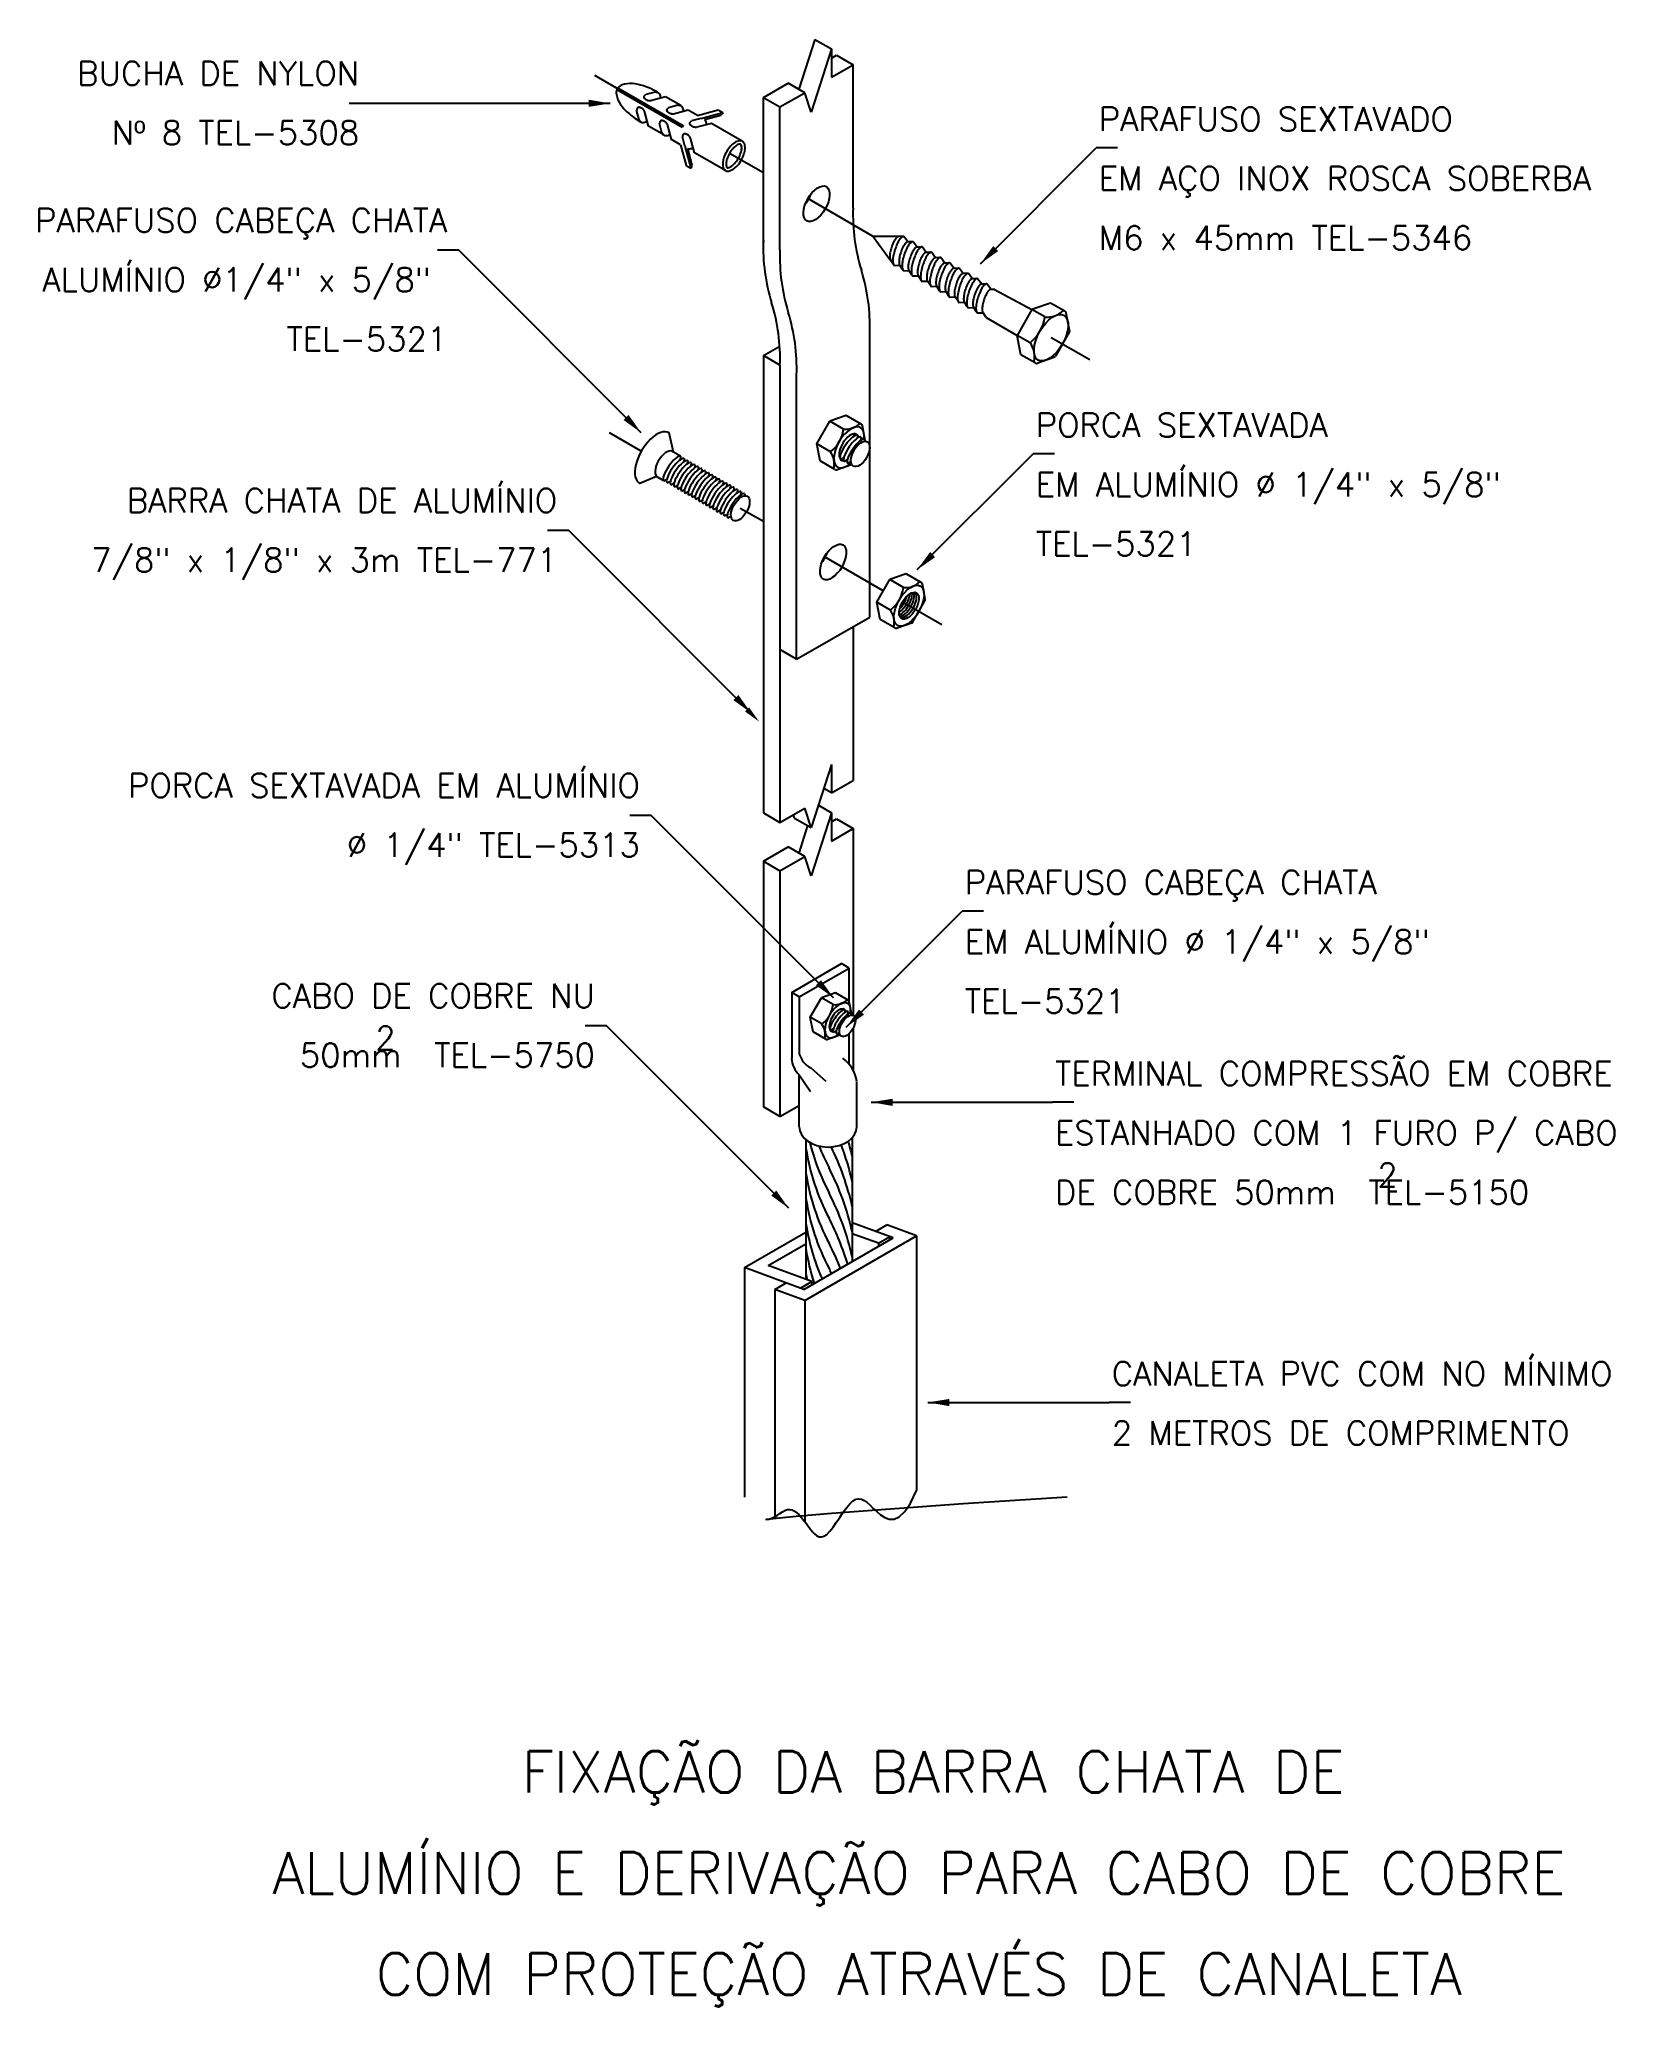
# Model space of a CAD drawing. Header units: millimetres. Extents: x -5019 to -5005.7, y -4774.6 to -4758.1.
import ezdxf
from ezdxf.enums import TextEntityAlignment as Align

# ---------------------------------------------------------------- set-up
doc = ezdxf.new("R2010")
doc.units = ezdxf.units.MM
doc.header["$LTSCALE"] = 10
doc.linetypes.add('DASHDOT', pattern=[1, 0.5, -0.25, 0, -0.25])
doc.layers.add('Termotécnica', color=7, linetype='Continuous')
doc.styles.add('r140', font='romans.shx')
doc.styles.add('r80', font='romans.shx')

msp = doc.modelspace()

# ---------------------------------------------------------------- linework, layer by layer
at = {"layer": 'Termotécnica', "color": 2}
for p, q in [((-5012.462, -4758.076), (-5012.597, -4758.496)), ((-5012.462, -4758.076), (-5012.322, -4758.156)), ((-5012.322, -4758.156), (-5012.493, -4758.688)), ((-5012.322, -4758.156), (-5012.322, -4758.395)), ((-5012.322, -4758.234), (-5012.28, -4758.209)), ((-5012.322, -4758.395), (-5012.14, -4758.29)), ((-5012.28, -4758.209), (-5012.14, -4758.29)), ((-5012.14, -4759.496), (-5012.14, -4758.29)), ((-5012.896, -4758.565), (-5012.687, -4758.444)), ((-5012.547, -4758.525), (-5012.687, -4758.444)), ((-5015.442, -4758.615), (-5016.384, -4758.615)), ((-5014.186, -4758.615), (-5015.442, -4758.615)), ((-5014.129, -4758.498), (-5013.58, -4758.815)), ((-5014.121, -4758.484), (-5013.572, -4758.802)), ((-5013.808, -4758.519), (-5013.887, -4758.54)), ((-5013.721, -4758.56), (-5013.847, -4758.594)), ((-5013.592, -4758.634), (-5013.721, -4758.56)), ((-5013.615, -4758.63), (-5013.694, -4758.651)), ((-5012.896, -4759.77), (-5012.896, -4758.565)), ((-5012.896, -4758.565), (-5012.756, -4758.645)), ((-5012.756, -4758.645), (-5012.547, -4758.525)), ((-5012.493, -4758.688), (-5012.547, -4758.525)), ((-5013.943, -4758.753), (-5013.964, -4758.673)), ((-5013.863, -4758.807), (-5013.897, -4758.681)), ((-5013.75, -4758.864), (-5013.771, -4758.784)), ((-5013.67, -4758.919), (-5013.704, -4758.792)), ((-5013.528, -4758.671), (-5013.654, -4758.705)), ((-5013.572, -4758.802), (-5013.58, -4758.815)), ((-5013.45, -4758.716), (-5013.528, -4758.671)), ((-5013.422, -4758.741), (-5013.501, -4758.763)), ((-5013.334, -4758.784), (-5013.456, -4758.816)), ((-5013.45, -4758.716), (-5013.277, -4758.67)), ((-5013.422, -4758.741), (-5013.238, -4758.692)), ((-5013.393, -4758.75), (-5013.253, -4758.713)), ((-5013.073, -4758.934), (-5013.334, -4758.784)), ((-5013.277, -4758.67), (-5013.238, -4758.692)), ((-5012.756, -4759.851), (-5012.756, -4758.645)), ((-5013.735, -4758.881), (-5013.863, -4758.807)), ((-5013.593, -4758.963), (-5013.67, -4758.919)), ((-5013.593, -4758.963), (-5013.546, -4759.137)), ((-5013.557, -4758.975), (-5013.578, -4758.896)), ((-5013.476, -4759.031), (-5013.509, -4758.908)), ((-5013.557, -4758.975), (-5013.507, -4759.159)), ((-5013.535, -4758.996), (-5013.497, -4759.135)), ((-5013.215, -4759.181), (-5013.476, -4759.031)), ((-5011.067, -4759.965), (-5010.092, -4758.99)), ((-5009.912, -4758.99), (-5010.092, -4758.99)), ((-5013.546, -4759.137), (-5013.507, -4759.159)), ((-5012.896, -4759.795), (-5012.896, -4759.77)), ((-5011.97, -4759.735), (-5011.827, -4759.931)), ((-5011.756, -4759.737), (-5011.97, -4759.735)), ((-5011.723, -4759.736), (-5011.756, -4759.737)), ((-5011.678, -4759.782), (-5011.713, -4759.736)), ((-5011.645, -4759.781), (-5011.678, -4759.782)), ((-5011.6, -4759.826), (-5011.635, -4759.78)), ((-5015.461, -4759.852), (-5015.641, -4759.852)), ((-5013.926, -4761.388), (-5015.461, -4759.852)), ((-5011.8, -4759.97), (-5011.82, -4759.938)), ((-5011.568, -4759.825), (-5011.6, -4759.826)), ((-5011.523, -4759.871), (-5011.557, -4759.824)), ((-5011.49, -4759.87), (-5011.523, -4759.871)), ((-5011.445, -4759.915), (-5011.48, -4759.869)), ((-5011.412, -4759.914), (-5011.445, -4759.915)), ((-5011.367, -4759.959), (-5011.402, -4759.913)), ((-5011.334, -4759.959), (-5011.367, -4759.959)), ((-5011.289, -4760.004), (-5011.324, -4759.958)), ((-5011.742, -4759.982), (-5011.791, -4759.98)), ((-5011.723, -4760.014), (-5011.742, -4759.982)), ((-5011.665, -4760.027), (-5011.714, -4760.025)), ((-5011.645, -4760.059), (-5011.665, -4760.027)), ((-5011.587, -4760.071), (-5011.636, -4760.069)), ((-5011.567, -4760.103), (-5011.587, -4760.071)), ((-5011.509, -4760.115), (-5011.558, -4760.114)), ((-5011.489, -4760.148), (-5011.509, -4760.115)), ((-5011.256, -4760.003), (-5011.289, -4760.004)), ((-5011.212, -4760.048), (-5011.246, -4760.002)), ((-5011.179, -4760.047), (-5011.212, -4760.048)), ((-5011.134, -4760.093), (-5011.169, -4760.047)), ((-5011.101, -4760.092), (-5011.134, -4760.093)), ((-5011.056, -4760.137), (-5011.091, -4760.091)), ((-5011.431, -4760.16), (-5011.48, -4760.158)), ((-5011.412, -4760.192), (-5011.431, -4760.16)), ((-5011.353, -4760.204), (-5011.402, -4760.202)), ((-5011.334, -4760.237), (-5011.353, -4760.204)), ((-5011.276, -4760.249), (-5011.325, -4760.247)), ((-5011.256, -4760.281), (-5011.276, -4760.249)), ((-5011.198, -4760.293), (-5011.247, -4760.291)), ((-5011.023, -4760.136), (-5011.056, -4760.137)), ((-5010.978, -4760.182), (-5011.013, -4760.135)), ((-5010.946, -4760.181), (-5010.978, -4760.182)), ((-5010.949, -4760.181), (-5010.633, -4760.351)), ((-5011.178, -4760.325), (-5011.198, -4760.293)), ((-5011.12, -4760.338), (-5011.169, -4760.336)), ((-5011.1, -4760.37), (-5011.12, -4760.338)), ((-5011.042, -4760.382), (-5011.091, -4760.38)), ((-5011.02, -4760.419), (-5011.042, -4760.382)), ((-5011.02, -4760.419), (-5010.758, -4760.569)), ((-5010.634, -4760.351), (-5010.759, -4760.569)), ((-5010.477, -4760.296), (-5010.634, -4760.351)), ((-5010.525, -4760.413), (-5010.634, -4760.351)), ((-5010.356, -4760.365), (-5010.477, -4760.296)), ((-5010.316, -4760.524), (-5010.344, -4760.382)), ((-5012, -4762.941), (-5012, -4760.544)), ((-5010.649, -4760.631), (-5010.759, -4760.569)), ((-5010.726, -4760.732), (-5010.759, -4760.569)), ((-5010.319, -4760.542), (-5010.434, -4760.743)), ((-5012.896, -4760.738), (-5012.758, -4760.659)), ((-5012.896, -4760.738), (-5012.896, -4764.59)), ((-5012.756, -4760.819), (-5012.896, -4760.738)), ((-5010.605, -4760.801), (-5010.726, -4760.732)), ((-5010.448, -4760.755), (-5010.585, -4760.803)), ((-5012.756, -4760.819), (-5012.756, -4764.671)), ((-5012.616, -4763.296), (-5012.616, -4760.9)), ((-5012.197, -4761.242), (-5012.335, -4761.29)), ((-5012.071, -4761.315), (-5012.197, -4761.242)), ((-5013.654, -4761.551), (-5013.69, -4761.389)), ((-5012.446, -4761.482), (-5012.335, -4761.29)), ((-5012.22, -4761.357), (-5012.335, -4761.29)), ((-5012.134, -4761.398), (-5012.137, -4761.419)), ((-5012.103, -4761.409), (-5012.107, -4761.436)), ((-5012.073, -4761.426), (-5012.077, -4761.453)), ((-5012.037, -4761.455), (-5012.061, -4761.33)), ((-5012.043, -4761.443), (-5012.045, -4761.459)), ((-5013.593, -4761.587), (-5013.653, -4761.552)), ((-5013.593, -4761.587), (-5013.597, -4761.615)), ((-5013.563, -4761.606), (-5013.567, -4761.632)), ((-5012.418, -4761.625), (-5012.446, -4761.482)), ((-5012.33, -4761.548), (-5012.446, -4761.482)), ((-5012.245, -4761.612), (-5012.218, -4761.597)), ((-5012.215, -4761.63), (-5012.188, -4761.614)), ((-5011.599, -4762.541), (-5010.624, -4761.567)), ((-5010.443, -4761.567), (-5010.624, -4761.567)), ((-5013.795, -4761.758), (-5013.937, -4761.816)), ((-5013.735, -4761.793), (-5013.795, -4761.758)), ((-5013.735, -4761.793), (-5013.709, -4761.778)), ((-5013.533, -4761.622), (-5013.537, -4761.65)), ((-5013.503, -4761.639), (-5013.507, -4761.667)), ((-5013.473, -4761.659), (-5013.477, -4761.687)), ((-5013.443, -4761.677), (-5013.447, -4761.704)), ((-5013.413, -4761.694), (-5013.417, -4761.722)), ((-5013.383, -4761.711), (-5013.387, -4761.739)), ((-5013.354, -4761.729), (-5013.357, -4761.756)), ((-5013.324, -4761.746), (-5013.327, -4761.773)), ((-5013.294, -4761.764), (-5013.297, -4761.791)), ((-5013.264, -4761.781), (-5013.267, -4761.808)), ((-5012.293, -4761.698), (-5012.418, -4761.625)), ((-5012.153, -4761.658), (-5012.274, -4761.7)), ((-5012.185, -4761.646), (-5012.158, -4761.631)), ((-5013.705, -4761.811), (-5013.679, -4761.796)), ((-5013.675, -4761.828), (-5013.649, -4761.813)), ((-5013.645, -4761.845), (-5013.619, -4761.83)), ((-5013.615, -4761.863), (-5013.589, -4761.848)), ((-5013.585, -4761.88), (-5013.559, -4761.865)), ((-5013.555, -4761.897), (-5013.529, -4761.882)), ((-5013.525, -4761.915), (-5013.499, -4761.9)), ((-5013.495, -4761.932), (-5013.469, -4761.917)), ((-5013.465, -4761.949), (-5013.439, -4761.934)), ((-5013.234, -4761.798), (-5013.237, -4761.825)), ((-5013.204, -4761.816), (-5013.207, -4761.843)), ((-5013.174, -4761.833), (-5013.177, -4761.86)), ((-5013.144, -4761.85), (-5013.147, -4761.877)), ((-5013.113, -4761.867), (-5013.117, -4761.895)), ((-5013.083, -4761.885), (-5013.087, -4761.912)), ((-5013.053, -4761.902), (-5013.055, -4761.918)), ((-5013.435, -4761.967), (-5013.409, -4761.952)), ((-5013.405, -4761.984), (-5013.379, -4761.969)), ((-5013.376, -4762.002), (-5013.349, -4761.986)), ((-5013.345, -4762.019), (-5013.318, -4762.004)), ((-5013.315, -4762.036), (-5013.288, -4762.021)), ((-5013.285, -4762.054), (-5013.258, -4762.038)), ((-5013.255, -4762.071), (-5013.228, -4762.056)), ((-5013.226, -4762.088), (-5013.198, -4762.073)), ((-5013.196, -4762.106), (-5013.168, -4762.09)), ((-5014.535, -4762.212), (-5014.715, -4762.212)), ((-5013, -4763.747), (-5014.535, -4762.212)), ((-5011.692, -4762.577), (-5011.83, -4762.625)), ((-5011.567, -4762.649), (-5011.692, -4762.577)), ((-5011.941, -4762.816), (-5011.83, -4762.625)), ((-5011.715, -4762.691), (-5011.83, -4762.625)), ((-5011.532, -4762.79), (-5011.556, -4762.664)), ((-5012.616, -4763.296), (-5012, -4762.941)), ((-5011.826, -4762.883), (-5011.941, -4762.816)), ((-5011.913, -4762.96), (-5011.941, -4762.816)), ((-5011.637, -4762.982), (-5011.535, -4762.805)), ((-5012.14, -4763.022), (-5012.14, -4764.316)), ((-5011.788, -4763.032), (-5011.913, -4762.96)), ((-5011.649, -4762.992), (-5011.77, -4763.034)), ((-5012.616, -4763.296), (-5012.756, -4763.215)), ((-5012.322, -4764.182), (-5012.493, -4764.714)), ((-5012.322, -4764.182), (-5012.322, -4764.421)), ((-5012.322, -4764.421), (-5012.387, -4764.384)), ((-5012.387, -4764.384), (-5012.387, -4764.384)), ((-5012.322, -4764.421), (-5012.14, -4764.316)), ((-5012.896, -4764.59), (-5012.756, -4764.671)), ((-5012.756, -4764.671), (-5012.547, -4764.551)), ((-5012.493, -4764.714), (-5012.547, -4764.551)), ((-5012.322, -4764.589), (-5012.493, -4765.12)), ((-5012.432, -4764.525), (-5012.322, -4764.589)), ((-5012.322, -4764.589), (-5012.322, -4764.827)), ((-5013.84, -4764.612), (-5014.02, -4764.612)), ((-5012.304, -4766.148), (-5013.84, -4764.612)), ((-5012.633, -4764.633), (-5012.642, -4764.605)), ((-5012.633, -4764.633), (-5012.493, -4764.714)), ((-5012.523, -4764.696), (-5012.597, -4764.928)), ((-5012.322, -4764.666), (-5012.28, -4764.641)), ((-5012.322, -4764.827), (-5012.14, -4764.722)), ((-5012.28, -4764.641), (-5012.14, -4764.722)), ((-5012.14, -4764.722), (-5012.14, -4766.295)), ((-5012.896, -4764.997), (-5012.687, -4764.876)), ((-5012.547, -4764.957), (-5012.687, -4764.876)), ((-5012.896, -4764.997), (-5012.896, -4767.066)), ((-5012.896, -4764.997), (-5012.756, -4765.078)), ((-5012.756, -4765.078), (-5012.547, -4764.957)), ((-5012.756, -4765.078), (-5012.756, -4767.147)), ((-5012.493, -4765.12), (-5012.547, -4764.957)), ((-5012.197, -4766.393), (-5011.222, -4765.418)), ((-5011.042, -4765.418), (-5011.222, -4765.418)), ((-5012.501, -4766.311), (-5012.406, -4766.147)), ((-5012.288, -4766.106), (-5012.406, -4766.147)), ((-5012.308, -4766.204), (-5012.406, -4766.147)), ((-5012.181, -4766.168), (-5012.288, -4766.106)), ((-5012.235, -4766.239), (-5012.237, -4766.257)), ((-5012.208, -4766.248), (-5012.211, -4766.272)), ((-5012.151, -4766.288), (-5012.172, -4766.181)), ((-5014.217, -4766.384), (-5014.398, -4766.384)), ((-5012.682, -4767.919), (-5014.217, -4766.384)), ((-5012.477, -4766.433), (-5012.501, -4766.311)), ((-5012.403, -4766.367), (-5012.501, -4766.311)), ((-5012.33, -4766.422), (-5012.307, -4766.409)), ((-5012.183, -4766.263), (-5012.186, -4766.287)), ((-5012.157, -4766.278), (-5012.159, -4766.291)), ((-5012.14, -4766.402), (-5012.14, -4766.759)), ((-5012.37, -4766.495), (-5012.477, -4766.433)), ((-5012.251, -4766.461), (-5012.355, -4766.497)), ((-5012.304, -4766.437), (-5012.281, -4766.424)), ((-5012.279, -4766.451), (-5012.255, -4766.438)), ((-5012.593, -4767.232), (-5012.593, -4766.798)), ((-5012.109, -4767.232), (-5012.109, -4766.853)), ((-5012.756, -4767.147), (-5012.896, -4767.066)), ((-5012.756, -4767.147), (-5012.593, -4767.053)), ((-5011.988, -4767.026), (-5011.2, -4767.026)), ((-5011.2, -4767.026), (-5010.461, -4767.026)), ((-5010.281, -4767.026), (-5010.461, -4767.026)), ((-5012.538, -4767.34), (-5012.538, -4768.519)), ((-5012.147, -4767.322), (-5012.147, -4768.368)), ((-5011.952, -4768.114), (-5011.857, -4768.059)), ((-5013.054, -4768.419), (-5012.538, -4768.121)), ((-5012.856, -4768.402), (-5012.538, -4768.218)), ((-5012.554, -4768.603), (-5011.803, -4768.169)), ((-5012.546, -4768.695), (-5011.605, -4768.152)), ((-5011.927, -4768.213), (-5011.832, -4768.159)), ((-5012.798, -4768.603), (-5012.703, -4768.548)), ((-5012.583, -4768.592), (-5012.487, -4768.537)), ((-5011.51, -4769.554), (-5010.722, -4769.554)), ((-5010.722, -4769.554), (-5009.984, -4769.554)), ((-5009.804, -4769.554), (-5009.984, -4769.554))]:
    msp.add_line(p, q, dxfattribs=at)
at = {"layer": 'Termotécnica', "color": 1, "linetype": 'DASHDOT', "ltscale": 2}
for p, q in [((-5013.576, -4758.809), (-5014.316, -4758.381)), ((-5012.896, -4759.201), (-5013.181, -4759.036)), ((-5011.97, -4759.735), (-5012.521, -4759.417)), ((-5010.147, -4760.775), (-5010.472, -4760.588)), ((-5013.925, -4761.543), (-5014.192, -4761.389)), ((-5012.896, -4762.137), (-5013.09, -4762.025)), ((-5011.886, -4762.72), (-5012.381, -4762.434)), ((-5011.391, -4763.006), (-5011.724, -4762.814))]:
    msp.add_line(p, q, dxfattribs=at)
at = {"layer": 'Termotécnica', "color": 2, "ltscale": 1.6}
for p, q in [((-5012.657, -4766.101), (-5012.238, -4765.859)), ((-5012.593, -4766.138), (-5012.173, -4765.896)), ((-5012.173, -4765.896), (-5012.238, -4765.859)), ((-5012.173, -4766.176), (-5012.173, -4765.896)), ((-5012.657, -4766.101), (-5012.657, -4766.657)), ((-5012.593, -4766.138), (-5012.657, -4766.101)), ((-5012.593, -4766.138), (-5012.593, -4766.62)), ((-5012.173, -4766.708), (-5012.173, -4766.448)), ((-5012.496, -4766.737), (-5012.369, -4766.848)), ((-5012.594, -4766.795), (-5012.5, -4766.936))]:
    msp.add_line(p, q, dxfattribs=at)
at = {"layer": 'Termotécnica', "color": 2, "linetype": 'Continuous'}
for p, q in [((-5011.803, -4768.169), (-5012.147, -4768.043)), ((-5011.605, -4768.152), (-5011.857, -4768.059)), ((-5011.927, -4768.213), (-5012.147, -4768.133)), ((-5011.927, -4768.213), (-5011.927, -4768.241)), ((-5011.832, -4768.159), (-5011.832, -4768.186)), ((-5011.605, -4768.152), (-5011.605, -4770.296)), ((-5012.487, -4768.537), (-5012.856, -4768.402)), ((-5013.054, -4768.419), (-5013.054, -4770.351)), ((-5012.554, -4768.603), (-5013.054, -4768.419)), ((-5012.487, -4768.537), (-5012.487, -4768.564)), ((-5012.798, -4768.603), (-5012.798, -4770.515)), ((-5012.546, -4768.695), (-5012.798, -4768.603)), ((-5012.546, -4768.695), (-5012.546, -4770.559))]:
    msp.add_line(p, q, dxfattribs=at)
at = {"layer": 'Termotécnica', "color": 2}
for points in [[(-5013.781, -4758.525, 0.005298), (-5013.793, -4758.518, 0.048405), (-5013.905, -4758.467, 0.062165), (-5013.999, -4758.448, 0.102796), (-5014.086, -4758.459, 0.153617), (-5014.121, -4758.484, 0.181773)], [(-5014.129, -4758.498, 0.153617), (-5014.134, -4758.541, 0.102796), (-5014.1, -4758.623, 0.062165), (-5014.036, -4758.694, 0.048405), (-5013.936, -4758.766, 0.005298), (-5013.924, -4758.772, 0.062165)], [(-5013.808, -4758.519, -0.021127), (-5013.805, -4758.518, -0.170198)], [(-5013.805, -4758.518, -0.138405), (-5013.785, -4758.523, -0.174705)], [(-5013.785, -4758.523, -0.174705), (-5013.768, -4758.543, -0.074458), (-5013.762, -4758.572, -0.064948)], [(-5013.617, -4758.63, -0.174705), (-5013.592, -4758.634, -0.174705)], [(-5013.615, -4758.63, -0.021127), (-5013.612, -4758.629, -0.170198)], [(-5013.592, -4758.634, -0.174705), (-5013.576, -4758.654, -0.074458), (-5013.569, -4758.684, -0.064948)], [(-5013.944, -4758.75, 0.174705), (-5013.928, -4758.77, 0.174705)], [(-5013.943, -4758.753, 0.021127), (-5013.942, -4758.755, 0.170198)], [(-5013.928, -4758.77, 0.174705), (-5013.902, -4758.775, 0.074458), (-5013.874, -4758.765, 0.064948)], [(-5013.393, -4758.75, -0.122515), (-5013.383, -4758.765, -0.074458), (-5013.376, -4758.795, -0.064948)], [(-5013.751, -4758.862, 0.174705), (-5013.735, -4758.881, 0.174705)], [(-5013.75, -4758.864, 0.021127), (-5013.749, -4758.867, 0.170198)], [(-5013.735, -4758.881, 0.174705), (-5013.709, -4758.886, 0.074458), (-5013.681, -4758.876, 0.064948)], [(-5013.535, -4758.996, 0.122515), (-5013.517, -4758.997, 0.074458), (-5013.488, -4758.988, 0.064948)]]:
    msp.add_lwpolyline(points, format="xyb", dxfattribs=at)
for points in [[(-5013.842, -4758.594), (-5013.845, -4758.594), (-5013.848, -4758.594), (-5013.851, -4758.594), (-5013.854, -4758.594), (-5013.856, -4758.594), (-5013.858, -4758.594), (-5013.859, -4758.594), (-5013.861, -4758.593), (-5013.862, -4758.593), (-5013.864, -4758.593), (-5013.865, -4758.593), (-5013.866, -4758.593), (-5013.867, -4758.592), (-5013.868, -4758.592), (-5013.869, -4758.592), (-5013.87, -4758.591), (-5013.871, -4758.591), (-5013.872, -4758.59), (-5013.874, -4758.59), (-5013.875, -4758.589), (-5013.876, -4758.589), (-5013.877, -4758.588), (-5013.878, -4758.588), (-5013.879, -4758.587), (-5013.88, -4758.586), (-5013.882, -4758.586), (-5013.883, -4758.585), (-5013.884, -4758.584), (-5013.885, -4758.583), (-5013.886, -4758.582), (-5013.887, -4758.581), (-5013.888, -4758.581), (-5013.889, -4758.58), (-5013.89, -4758.579), (-5013.891, -4758.578), (-5013.892, -4758.577), (-5013.893, -4758.577), (-5013.894, -4758.576), (-5013.895, -4758.575), (-5013.895, -4758.574), (-5013.896, -4758.573), (-5013.897, -4758.572), (-5013.898, -4758.571), (-5013.898, -4758.571), (-5013.899, -4758.57), (-5013.899, -4758.569), (-5013.9, -4758.568), (-5013.9, -4758.567), (-5013.9, -4758.566), (-5013.901, -4758.565), (-5013.901, -4758.565), (-5013.901, -4758.564), (-5013.901, -4758.563), (-5013.901, -4758.562), (-5013.901, -4758.561), (-5013.901, -4758.561), (-5013.901, -4758.56), (-5013.901, -4758.559), (-5013.901, -4758.558), (-5013.9, -4758.557), (-5013.9, -4758.557), (-5013.9, -4758.556), (-5013.899, -4758.555), (-5013.899, -4758.554), (-5013.898, -4758.552), (-5013.897, -4758.551), (-5013.897, -4758.55), (-5013.895, -4758.548), (-5013.894, -4758.546), (-5013.892, -4758.544), (-5013.89, -4758.542), (-5013.887, -4758.54)], [(-5013.895, -4758.685), (-5013.896, -4758.682), (-5013.898, -4758.68), (-5013.899, -4758.677), (-5013.9, -4758.675), (-5013.902, -4758.673), (-5013.903, -4758.672), (-5013.904, -4758.67), (-5013.905, -4758.669), (-5013.905, -4758.668), (-5013.906, -4758.667), (-5013.907, -4758.666), (-5013.908, -4758.665), (-5013.909, -4758.664), (-5013.909, -4758.663), (-5013.91, -4758.663), (-5013.911, -4758.662), (-5013.912, -4758.661), (-5013.913, -4758.661), (-5013.914, -4758.66), (-5013.915, -4758.659), (-5013.916, -4758.658), (-5013.917, -4758.658), (-5013.918, -4758.657), (-5013.919, -4758.656), (-5013.92, -4758.656), (-5013.922, -4758.655), (-5013.923, -4758.655), (-5013.924, -4758.654), (-5013.925, -4758.653), (-5013.927, -4758.653), (-5013.928, -4758.652), (-5013.929, -4758.652), (-5013.93, -4758.651), (-5013.932, -4758.651), (-5013.933, -4758.651), (-5013.934, -4758.65), (-5013.935, -4758.65), (-5013.936, -4758.649), (-5013.937, -4758.649), (-5013.939, -4758.649), (-5013.94, -4758.649), (-5013.941, -4758.648), (-5013.942, -4758.648), (-5013.943, -4758.648), (-5013.944, -4758.648), (-5013.945, -4758.648), (-5013.946, -4758.648), (-5013.947, -4758.648), (-5013.948, -4758.648), (-5013.949, -4758.649), (-5013.95, -4758.649), (-5013.95, -4758.649), (-5013.951, -4758.649), (-5013.952, -4758.65), (-5013.952, -4758.65), (-5013.953, -4758.651), (-5013.954, -4758.651), (-5013.954, -4758.652), (-5013.955, -4758.652), (-5013.955, -4758.653), (-5013.956, -4758.654), (-5013.957, -4758.654), (-5013.957, -4758.655), (-5013.958, -4758.656), (-5013.959, -4758.657), (-5013.96, -4758.659), (-5013.96, -4758.66), (-5013.961, -4758.662), (-5013.962, -4758.664), (-5013.963, -4758.667), (-5013.963, -4758.669), (-5013.964, -4758.673)], [(-5013.702, -4758.797), (-5013.704, -4758.794), (-5013.705, -4758.791), (-5013.706, -4758.789), (-5013.708, -4758.787), (-5013.709, -4758.785), (-5013.71, -4758.783), (-5013.711, -4758.782), (-5013.712, -4758.78), (-5013.713, -4758.779), (-5013.713, -4758.778), (-5013.714, -4758.777), (-5013.715, -4758.776), (-5013.716, -4758.776), (-5013.717, -4758.775), (-5013.717, -4758.774), (-5013.718, -4758.773), (-5013.719, -4758.773), (-5013.72, -4758.772), (-5013.721, -4758.771), (-5013.722, -4758.77), (-5013.723, -4758.77), (-5013.724, -4758.769), (-5013.725, -4758.768), (-5013.726, -4758.768), (-5013.728, -4758.767), (-5013.729, -4758.767), (-5013.73, -4758.766), (-5013.731, -4758.765), (-5013.733, -4758.765), (-5013.734, -4758.764), (-5013.735, -4758.764), (-5013.736, -4758.763), (-5013.738, -4758.763), (-5013.739, -4758.762), (-5013.74, -4758.762), (-5013.741, -4758.762), (-5013.742, -4758.761), (-5013.743, -4758.761), (-5013.745, -4758.76), (-5013.746, -4758.76), (-5013.747, -4758.76), (-5013.748, -4758.76), (-5013.749, -4758.76), (-5013.75, -4758.76), (-5013.751, -4758.759), (-5013.752, -4758.759), (-5013.753, -4758.759), (-5013.754, -4758.76), (-5013.755, -4758.76), (-5013.756, -4758.76), (-5013.757, -4758.76), (-5013.757, -4758.76), (-5013.758, -4758.761), (-5013.759, -4758.761), (-5013.76, -4758.762), (-5013.76, -4758.762), (-5013.761, -4758.763), (-5013.761, -4758.763), (-5013.762, -4758.764), (-5013.762, -4758.764), (-5013.763, -4758.765), (-5013.764, -4758.766), (-5013.764, -4758.767), (-5013.765, -4758.768), (-5013.766, -4758.769), (-5013.767, -4758.77), (-5013.767, -4758.772), (-5013.768, -4758.773), (-5013.769, -4758.775), (-5013.77, -4758.778), (-5013.77, -4758.781), (-5013.771, -4758.784)], [(-5013.649, -4758.705), (-5013.652, -4758.705), (-5013.655, -4758.705), (-5013.658, -4758.705), (-5013.661, -4758.705), (-5013.663, -4758.705), (-5013.665, -4758.705), (-5013.666, -4758.705), (-5013.668, -4758.705), (-5013.669, -4758.705), (-5013.671, -4758.704), (-5013.672, -4758.704), (-5013.673, -4758.704), (-5013.674, -4758.704), (-5013.675, -4758.703), (-5013.676, -4758.703), (-5013.677, -4758.703), (-5013.678, -4758.702), (-5013.679, -4758.702), (-5013.681, -4758.701), (-5013.682, -4758.701), (-5013.683, -4758.7), (-5013.684, -4758.7), (-5013.685, -4758.699), (-5013.686, -4758.698), (-5013.687, -4758.698), (-5013.689, -4758.697), (-5013.69, -4758.696), (-5013.691, -4758.695), (-5013.692, -4758.694), (-5013.693, -4758.694), (-5013.694, -4758.693), (-5013.695, -4758.692), (-5013.696, -4758.691), (-5013.697, -4758.69), (-5013.698, -4758.69), (-5013.699, -4758.689), (-5013.7, -4758.688), (-5013.701, -4758.687), (-5013.702, -4758.686), (-5013.702, -4758.685), (-5013.703, -4758.685), (-5013.704, -4758.684), (-5013.705, -4758.683), (-5013.705, -4758.682), (-5013.706, -4758.681), (-5013.706, -4758.68), (-5013.707, -4758.679), (-5013.707, -4758.678), (-5013.708, -4758.678), (-5013.708, -4758.677), (-5013.708, -4758.676), (-5013.708, -4758.675), (-5013.708, -4758.674), (-5013.708, -4758.673), (-5013.708, -4758.673), (-5013.708, -4758.672), (-5013.708, -4758.671), (-5013.708, -4758.67), (-5013.708, -4758.67), (-5013.707, -4758.669), (-5013.707, -4758.668), (-5013.707, -4758.667), (-5013.706, -4758.666), (-5013.706, -4758.665), (-5013.705, -4758.664), (-5013.704, -4758.662), (-5013.704, -4758.661), (-5013.702, -4758.659), (-5013.701, -4758.658), (-5013.699, -4758.656), (-5013.697, -4758.654), (-5013.694, -4758.651)], [(-5013.456, -4758.816), (-5013.459, -4758.817), (-5013.463, -4758.817), (-5013.465, -4758.817), (-5013.468, -4758.817), (-5013.47, -4758.817), (-5013.472, -4758.816), (-5013.474, -4758.816), (-5013.475, -4758.816), (-5013.476, -4758.816), (-5013.478, -4758.816), (-5013.479, -4758.816), (-5013.48, -4758.815), (-5013.481, -4758.815), (-5013.482, -4758.815), (-5013.483, -4758.814), (-5013.484, -4758.814), (-5013.485, -4758.814), (-5013.487, -4758.813), (-5013.488, -4758.813), (-5013.489, -4758.812), (-5013.49, -4758.812), (-5013.491, -4758.811), (-5013.492, -4758.81), (-5013.493, -4758.81), (-5013.495, -4758.809), (-5013.496, -4758.808), (-5013.497, -4758.808), (-5013.498, -4758.807), (-5013.499, -4758.806), (-5013.5, -4758.805), (-5013.501, -4758.804), (-5013.502, -4758.803), (-5013.503, -4758.803), (-5013.504, -4758.802), (-5013.505, -4758.801), (-5013.506, -4758.8), (-5013.507, -4758.799), (-5013.508, -4758.798), (-5013.509, -4758.798), (-5013.51, -4758.797), (-5013.51, -4758.796), (-5013.511, -4758.795), (-5013.512, -4758.794), (-5013.512, -4758.793), (-5013.513, -4758.792), (-5013.513, -4758.792), (-5013.514, -4758.791), (-5013.514, -4758.79), (-5013.515, -4758.789), (-5013.515, -4758.788), (-5013.515, -4758.787), (-5013.515, -4758.786), (-5013.515, -4758.786), (-5013.515, -4758.785), (-5013.515, -4758.784), (-5013.515, -4758.783), (-5013.515, -4758.783), (-5013.515, -4758.782), (-5013.515, -4758.781), (-5013.514, -4758.78), (-5013.514, -4758.779), (-5013.514, -4758.778), (-5013.513, -4758.777), (-5013.513, -4758.776), (-5013.512, -4758.775), (-5013.512, -4758.774), (-5013.511, -4758.772), (-5013.51, -4758.771), (-5013.508, -4758.769), (-5013.506, -4758.767), (-5013.504, -4758.765), (-5013.501, -4758.763)], [(-5013.238, -4758.692), (-5013.239, -4758.699), (-5013.245, -4758.707), (-5013.253, -4758.713)], [(-5013.509, -4758.908), (-5013.511, -4758.905), (-5013.512, -4758.902), (-5013.513, -4758.9), (-5013.515, -4758.898), (-5013.516, -4758.896), (-5013.517, -4758.894), (-5013.518, -4758.893), (-5013.519, -4758.892), (-5013.52, -4758.891), (-5013.52, -4758.89), (-5013.521, -4758.889), (-5013.522, -4758.888), (-5013.523, -4758.887), (-5013.524, -4758.886), (-5013.524, -4758.886), (-5013.525, -4758.885), (-5013.526, -4758.884), (-5013.527, -4758.883), (-5013.528, -4758.883), (-5013.529, -4758.882), (-5013.53, -4758.881), (-5013.531, -4758.88), (-5013.532, -4758.88), (-5013.533, -4758.879), (-5013.535, -4758.879), (-5013.536, -4758.878), (-5013.537, -4758.877), (-5013.538, -4758.877), (-5013.54, -4758.876), (-5013.541, -4758.876), (-5013.542, -4758.875), (-5013.543, -4758.875), (-5013.545, -4758.874), (-5013.546, -4758.874), (-5013.547, -4758.873), (-5013.548, -4758.873), (-5013.549, -4758.873), (-5013.55, -4758.872), (-5013.552, -4758.872), (-5013.553, -4758.872), (-5013.554, -4758.871), (-5013.555, -4758.871), (-5013.556, -4758.871), (-5013.557, -4758.871), (-5013.558, -4758.871), (-5013.559, -4758.871), (-5013.56, -4758.871), (-5013.561, -4758.871), (-5013.562, -4758.871), (-5013.563, -4758.871), (-5013.564, -4758.872), (-5013.565, -4758.872), (-5013.565, -4758.872), (-5013.566, -4758.873), (-5013.567, -4758.873), (-5013.567, -4758.873), (-5013.568, -4758.874), (-5013.568, -4758.874), (-5013.569, -4758.875), (-5013.57, -4758.876), (-5013.57, -4758.876), (-5013.571, -4758.877), (-5013.571, -4758.878), (-5013.572, -4758.879), (-5013.573, -4758.88), (-5013.574, -4758.881), (-5013.575, -4758.883), (-5013.575, -4758.885), (-5013.576, -4758.887), (-5013.577, -4758.889), (-5013.578, -4758.892), (-5013.578, -4758.896)], [(-5013.507, -4759.159), (-5013.502, -4759.155), (-5013.498, -4759.146), (-5013.497, -4759.135)]]:
    msp.add_lwpolyline(points, dxfattribs=at)
for points in [[(-5013.215, -4759.181, 0.174705), (-5013.19, -4759.186, 0.104203), (-5013.151, -4759.17, 0.064948), (-5013.116, -4759.14, 0.051099), (-5013.082, -4759.093, 0.051099), (-5013.059, -4759.04, 0.064948), (-5013.05, -4758.996, 0.104203), (-5013.056, -4758.954, 0.174705), (-5013.073, -4758.934, 0.174705), (-5013.098, -4758.93, 0.104203), (-5013.137, -4758.945, 0.064948), (-5013.172, -4758.975, 0.051099), (-5013.206, -4759.022, 0.051099), (-5013.23, -4759.075, 0.064948), (-5013.238, -4759.12, 0.104203), (-5013.232, -4759.162, 0.174705)], [(-5013.201, -4759.157, 0.174705), (-5013.195, -4759.158, 0.104203), (-5013.167, -4759.146, 0.064948), (-5013.138, -4759.121, 0.051099), (-5013.107, -4759.079, 0.051099), (-5013.086, -4759.031, 0.064948), (-5013.078, -4758.994, 0.104203), (-5013.083, -4758.964, 0.174705), (-5013.087, -4758.959, 0.174705), (-5013.093, -4758.958, 0.104203), (-5013.122, -4758.969, 0.064948), (-5013.151, -4758.994, 0.051099), (-5013.181, -4759.036, 0.051099), (-5013.202, -4759.084, 0.064948), (-5013.21, -4759.122, 0.104203), (-5013.205, -4759.152, 0.174705)]]:
    msp.add_lwpolyline(points, format="xyb", close=True, dxfattribs=at)
at = {"layer": 'Termotécnica', "color": 1}
for points in [[(-5011.756, -4759.737, 0.24548), (-5011.766, -4759.739, 0.082009), (-5011.786, -4759.76, 0.04047), (-5011.801, -4759.788, 0.029714), (-5011.817, -4759.828, 0.029714), (-5011.828, -4759.87, 0.04047), (-5011.831, -4759.902, 0.082009), (-5011.827, -4759.93, 0.24548), (-5011.82, -4759.938, 0.24548)], [(-5011.713, -4759.736, 0.24548), (-5011.725, -4759.738, 0.082009), (-5011.749, -4759.763, 0.04047), (-5011.768, -4759.797, 0.029714), (-5011.787, -4759.847, 0.029714), (-5011.801, -4759.898, 0.04047), (-5011.805, -4759.936, 0.082009), (-5011.8, -4759.971, 0.24548), (-5011.791, -4759.98, 0.24548)], [(-5011.678, -4759.782, 0.24548), (-5011.688, -4759.783, 0.082009), (-5011.708, -4759.805, 0.04047), (-5011.724, -4759.832, 0.029714), (-5011.739, -4759.873, 0.029714), (-5011.75, -4759.915, 0.04047), (-5011.753, -4759.946, 0.082009), (-5011.75, -4759.975, 0.24548), (-5011.742, -4759.982, 0.24548)], [(-5011.635, -4759.78, 0.24548), (-5011.648, -4759.782, 0.082009), (-5011.672, -4759.808, 0.04047), (-5011.691, -4759.842, 0.029714), (-5011.71, -4759.891, 0.029714), (-5011.723, -4759.942, 0.04047), (-5011.727, -4759.981, 0.082009), (-5011.722, -4760.016, 0.24548), (-5011.714, -4760.025, 0.24548)], [(-5011.6, -4759.826, 0.24548), (-5011.611, -4759.828, 0.082009), (-5011.63, -4759.849, 0.04047), (-5011.646, -4759.877, 0.029714), (-5011.661, -4759.917, 0.029714), (-5011.672, -4759.959, 0.04047), (-5011.676, -4759.991, 0.082009), (-5011.672, -4760.019, 0.24548), (-5011.665, -4760.027, 0.24548)], [(-5011.557, -4759.824, 0.24548), (-5011.57, -4759.827, 0.082009), (-5011.594, -4759.852, 0.04047), (-5011.613, -4759.886, 0.029714), (-5011.632, -4759.935, 0.029714), (-5011.645, -4759.987, 0.04047), (-5011.649, -4760.025, 0.082009), (-5011.645, -4760.06, 0.24548), (-5011.636, -4760.069, 0.24548)], [(-5011.523, -4759.871, 0.24548), (-5011.533, -4759.872, 0.082009), (-5011.553, -4759.893, 0.04047), (-5011.568, -4759.921, 0.029714), (-5011.584, -4759.962, 0.029714), (-5011.594, -4760.004, 0.04047), (-5011.598, -4760.035, 0.082009), (-5011.594, -4760.064, 0.24548), (-5011.587, -4760.071, 0.24548)], [(-5011.48, -4759.869, 0.24548), (-5011.492, -4759.871, 0.082009), (-5011.516, -4759.897, 0.04047), (-5011.535, -4759.931, 0.029714), (-5011.554, -4759.98, 0.029714), (-5011.567, -4760.031, 0.04047), (-5011.571, -4760.07, 0.082009), (-5011.567, -4760.105, 0.24548), (-5011.558, -4760.114, 0.24548)], [(-5011.445, -4759.915, 0.24548), (-5011.455, -4759.917, 0.082009), (-5011.475, -4759.938, 0.04047), (-5011.49, -4759.966, 0.029714), (-5011.506, -4760.006, 0.029714), (-5011.517, -4760.048, 0.04047), (-5011.52, -4760.08, 0.082009), (-5011.516, -4760.108, 0.24548), (-5011.509, -4760.115, 0.24548)], [(-5011.402, -4759.913, 0.24548), (-5011.414, -4759.915, 0.082009), (-5011.438, -4759.941, 0.04047), (-5011.457, -4759.975, 0.029714), (-5011.476, -4760.024, 0.029714), (-5011.489, -4760.076, 0.04047), (-5011.494, -4760.114, 0.082009), (-5011.489, -4760.149, 0.24548), (-5011.48, -4760.158, 0.24548)], [(-5011.367, -4759.959, 0.24548), (-5011.377, -4759.961, 0.082009), (-5011.397, -4759.982, 0.04047), (-5011.412, -4760.01, 0.029714), (-5011.428, -4760.05, 0.029714), (-5011.439, -4760.092, 0.04047), (-5011.442, -4760.124, 0.082009), (-5011.438, -4760.153, 0.24548), (-5011.431, -4760.16, 0.24548)], [(-5011.324, -4759.958, 0.24548), (-5011.336, -4759.96, 0.082009), (-5011.361, -4759.986, 0.04047), (-5011.379, -4760.019, 0.029714), (-5011.399, -4760.069, 0.029714), (-5011.412, -4760.12, 0.04047), (-5011.416, -4760.159, 0.082009), (-5011.411, -4760.194, 0.24548), (-5011.402, -4760.202, 0.24548)], [(-5011.289, -4760.004, 0.24548), (-5011.299, -4760.006, 0.082009), (-5011.319, -4760.027, 0.04047), (-5011.335, -4760.054, 0.029714), (-5011.35, -4760.095, 0.029714), (-5011.361, -4760.137, 0.04047), (-5011.365, -4760.168, 0.082009), (-5011.361, -4760.197, 0.24548), (-5011.353, -4760.204, 0.24548)], [(-5011.246, -4760.002, 0.24548), (-5011.259, -4760.004, 0.082009), (-5011.283, -4760.03, 0.04047), (-5011.302, -4760.064, 0.029714), (-5011.321, -4760.113, 0.029714), (-5011.334, -4760.164, 0.04047), (-5011.338, -4760.203, 0.082009), (-5011.333, -4760.238, 0.24548), (-5011.325, -4760.247, 0.24548)], [(-5011.212, -4760.048, 0.24548), (-5011.222, -4760.05, 0.082009), (-5011.241, -4760.071, 0.04047), (-5011.257, -4760.099, 0.029714), (-5011.272, -4760.139, 0.029714), (-5011.283, -4760.181, 0.04047), (-5011.287, -4760.213, 0.082009), (-5011.283, -4760.242, 0.24548), (-5011.276, -4760.249, 0.24548)], [(-5011.169, -4760.047, 0.24548), (-5011.181, -4760.049, 0.082009), (-5011.205, -4760.074, 0.04047), (-5011.224, -4760.108, 0.029714), (-5011.243, -4760.158, 0.029714), (-5011.256, -4760.209, 0.04047), (-5011.26, -4760.247, 0.082009), (-5011.256, -4760.282, 0.24548), (-5011.247, -4760.291, 0.24548)], [(-5011.134, -4760.093, 0.24548), (-5011.144, -4760.094, 0.082009), (-5011.164, -4760.116, 0.04047), (-5011.179, -4760.143, 0.029714), (-5011.195, -4760.184, 0.029714), (-5011.205, -4760.226, 0.04047), (-5011.209, -4760.257, 0.082009), (-5011.205, -4760.286, 0.24548), (-5011.198, -4760.293, 0.24548)], [(-5011.091, -4760.091, 0.24548), (-5011.103, -4760.093, 0.082009), (-5011.127, -4760.119, 0.04047), (-5011.146, -4760.153, 0.029714), (-5011.165, -4760.202, 0.029714), (-5011.178, -4760.253, 0.04047), (-5011.183, -4760.292, 0.082009), (-5011.178, -4760.327, 0.24548), (-5011.169, -4760.336, 0.24548)], [(-5011.056, -4760.137, 0.24548), (-5011.066, -4760.139, 0.082009), (-5011.086, -4760.16, 0.04047), (-5011.101, -4760.188, 0.029714), (-5011.117, -4760.228, 0.029714), (-5011.128, -4760.27, 0.04047), (-5011.131, -4760.302, 0.082009), (-5011.127, -4760.33, 0.24548), (-5011.12, -4760.338, 0.24548)], [(-5011.013, -4760.135, 0.24548), (-5011.025, -4760.138, 0.082009), (-5011.049, -4760.163, 0.04047), (-5011.068, -4760.197, 0.029714), (-5011.087, -4760.246, 0.029714), (-5011.1, -4760.298, 0.04047), (-5011.105, -4760.336, 0.082009), (-5011.1, -4760.371, 0.24548), (-5011.091, -4760.38, 0.24548)], [(-5010.978, -4760.182, 0.24548), (-5010.988, -4760.183, 0.082009), (-5011.008, -4760.204, 0.04047), (-5011.023, -4760.232, 0.029714), (-5011.039, -4760.273, 0.029714), (-5011.05, -4760.315, 0.04047), (-5011.053, -4760.346, 0.082009), (-5011.049, -4760.375, 0.24548), (-5011.042, -4760.382, 0.24548)]]:
    msp.add_lwpolyline(points, format="xyb", dxfattribs=at)
at = {"layer": 'Termotécnica', "color": 2, "linetype": 'Continuous'}
msp.add_lwpolyline([(-5010.336, -4770.351), (-5011.213, -4770.409), (-5011.865, -4770.455), (-5012.323, -4770.49), (-5012.62, -4770.515), (-5012.789, -4770.531), (-5012.862, -4770.54), (-5012.872, -4770.541), (-5012.85, -4770.537), (-5012.825, -4770.529), (-5012.801, -4770.517), (-5012.778, -4770.503), (-5012.756, -4770.489), (-5012.735, -4770.475), (-5012.714, -4770.465), (-5012.694, -4770.457), (-5012.674, -4770.455), (-5012.653, -4770.459), (-5012.633, -4770.469), (-5012.613, -4770.484), (-5012.593, -4770.502), (-5012.574, -4770.524), (-5012.555, -4770.547), (-5012.536, -4770.572), (-5012.517, -4770.596), (-5012.499, -4770.621), (-5012.482, -4770.643), (-5012.464, -4770.662), (-5012.445, -4770.677), (-5012.426, -4770.686), (-5012.406, -4770.687), (-5012.385, -4770.681), (-5012.361, -4770.665), (-5012.336, -4770.639), (-5012.309, -4770.605), (-5012.282, -4770.565), (-5012.253, -4770.523), (-5012.225, -4770.481), (-5012.196, -4770.442), (-5012.168, -4770.409), (-5012.142, -4770.384), (-5012.117, -4770.37), (-5012.093, -4770.365), (-5012.07, -4770.37), (-5012.046, -4770.381), (-5012.022, -4770.398), (-5011.997, -4770.42), (-5011.97, -4770.446), (-5011.94, -4770.473), (-5011.908, -4770.5), (-5011.873, -4770.523), (-5011.835, -4770.537), (-5011.794, -4770.536), (-5011.751, -4770.517), (-5011.705, -4770.474), (-5011.656, -4770.402), (-5011.605, -4770.296)], dxfattribs=at)
at = {"layer": 'Termotécnica', "color": 2}
for centre, radius, start, end in [((-5010.584, -4759.555), 1.557, 177.8251, 197.3828), ((-5011.34, -4759.829), 1.557, 177.8251, 197.3828), ((-5011.2, -4759.91), 1.557, 177.8251, 197.3828), ((-5013.556, -4760.485), 1.557, 357.8251, 17.3828), ((-5014.312, -4760.76), 1.557, 357.8251, 17.3828), ((-5014.172, -4760.841), 1.557, 357.8251, 17.3828), ((-5010.857, -4760.368), 0.335, 308.2415, 352.2693), ((-5010.505, -4760.22), 0.195, 264.1598, 314.6845), ((-5010.369, -4760.386), 0.0251, 11.1498, 60.2663), ((-5010.337, -4760.53), 0.0219, 327.0423, 14.3738), ((-5010.805, -4760.746), 0.194, 345.7653, 36.4555), ((-5010.456, -4760.731), 0.0251, 289.3817, 330.2663), ((-5010.593, -4760.779), 0.0251, 240.2663, 289.3817), ((-5012.512, -4761.316), 0.295, 307.9969, 352.0248), ((-5012.201, -4761.187), 0.171, 263.8108, 314.501), ((-5012.082, -4761.334), 0.0221, 10.8846, 60), ((-5012.469, -4761.649), 0.171, 345.5818, 36.1065), ((-5012.058, -4761.459), 0.0221, 359.1317, 10.8846), ((-5012.281, -4761.679), 0.0221, 240, 289.1165), ((-5012.161, -4761.637), 0.0221, 289.1165, 296.2919), ((-5012.007, -4762.65), 0.295, 307.9969, 352.0248), ((-5011.697, -4762.521), 0.171, 263.8108, 314.501), ((-5011.578, -4762.668), 0.0221, 10.8846, 60), ((-5011.964, -4762.984), 0.171, 345.5818, 36.1065), ((-5011.554, -4762.794), 0.0221, 330, 10.8846), ((-5011.777, -4763.013), 0.0221, 240, 289.1165), ((-5011.656, -4762.971), 0.0221, 289.1165, 330), ((-5012.558, -4766.169), 0.252, 307.9969, 352.0248), ((-5012.292, -4766.059), 0.146, 263.8108, 314.501), ((-5012.191, -4766.184), 0.0189, 10.8846, 60), ((-5012.521, -4766.454), 0.146, 345.5818, 36.1065), ((-5012.17, -4766.292), 0.0189, 359.1317, 10.8846), ((-5012.361, -4766.479), 0.0189, 240, 289.1165), ((-5012.257, -4766.443), 0.0189, 289.1165, 296.2919), ((-5012.402, -4766.895), 0.296, 8.2416, 53.8328)]:
    msp.add_arc(centre, radius, start, end, dxfattribs=at)
at = {"layer": 'Termotécnica', "color": 2, "ltscale": 1.6}
for centre, start, end in [((-5012.46, -4766.65), 181.9565, 227.0468), ((-5012.404, -4766.562), 197.037, 242.1272)]:
    msp.add_arc(centre, 0.198, start, end, dxfattribs=at)
at = {"layer": 'Termotécnica', "color": 1}
for centre, radius, start, end in [((-5010.744, -4767.145), 1.813, 188.4803, 208.2103), ((-5010.744, -4766.933), 1.813, 193.7071, 208.2103), ((-5010.744, -4766.722), 1.813, 201.7492, 208.2103), ((-5014.341, -4768.399), 2.249, 12.6958, 26.3407), ((-5014.341, -4768.188), 2.249, 12.6958, 20.9439), ((-5014.341, -4767.976), 2.249, 12.6958, 16.0779), ((-5014.341, -4768.611), 2.249, 12.6958, 27.3042), ((-5010.744, -4767.356), 1.813, 188.4803, 208.2103), ((-5010.744, -4767.568), 1.813, 188.4803, 208.2103), ((-5014.341, -4768.822), 2.249, 12.6958, 27.3042), ((-5010.744, -4767.779), 1.813, 188.4803, 203.9311), ((-5014.341, -4769.034), 2.249, 16.6282, 27.3042), ((-5014.341, -4769.245), 2.249, 21.3827, 27.3042), ((-5010.744, -4767.991), 1.813, 188.4803, 198.0702), ((-5010.744, -4768.202), 1.813, 188.4803, 190.1495), ((-5010.744, -4768.202), 1.813, 191.2965, 191.3877), ((-5014.341, -4769.457), 2.249, 26.078, 27.3042)]:
    msp.add_arc(centre, radius, start, end, dxfattribs=at)
at = {"layer": 'Termotécnica', "color": 2}
for centre, major_axis, ratio in [((-5012.448, -4759.46), (-0.083, -0.144), 0.509483), ((-5010.472, -4760.588), (0.108, 0.189), 0.500279), ((-5012.079, -4761.567), (-0.059, -0.103), 0.509483), ((-5013.09, -4762.025), (-0.059, -0.102), 0.509483), ((-5012.308, -4762.477), (-0.083, -0.144), 0.509483), ((-5011.669, -4762.845), (-0.096, -0.166), 0.500279), ((-5011.669, -4762.845), (-0.063, -0.109), 0.500279), ((-5012.188, -4766.383), (-0.0506, -0.0876), 0.509483)]:
    msp.add_ellipse(centre, major_axis=major_axis, ratio=ratio, dxfattribs=at)
for centre, major_axis, ratio, start_param, end_param in [((-5012.588, -4759.379), (0.083, 0.144), 0.509483, 4.41159, 5.018574), ((-5013.815, -4761.602), (0.123, 0.214), 0.500279, -0.017968, 3.171337), ((-5012.174, -4761.511), (0.096, 0.166), 0.500279, -0.868466, 4.143729), ((-5012.174, -4761.511), (0.063, 0.109), 0.500279, -0.455145, 3.411157), ((-5013.724, -4761.654), (0.063, 0.109), 0.500279, -0.141342, 2.9892), ((-5012.448, -4762.396), (0.083, 0.144), 0.509483, 4.41159, 5.018574), ((-5012.269, -4766.336), (0.082, 0.142), 0.500279, -0.868466, 4.143729), ((-5012.269, -4766.336), (0.0538, 0.0932), 0.500279, -0.455145, 3.411157)]:
    msp.add_ellipse(centre, major_axis=major_axis, ratio=ratio, start_param=start_param, end_param=end_param, dxfattribs=at)
at = {"layer": 'Termotécnica', "color": 1}
for centre, major_axis, ratio, start_param, end_param in [((-5012.174, -4761.511), (0.071, 0.102), 0.281547, 0.017275, 3.141593), ((-5012.144, -4761.527), (0.071, 0.102), 0.281547, 0.017275, 3.141593), ((-5012.114, -4761.545), (0.071, 0.102), 0.281547, 0.017275, 3.141593), ((-5013.664, -4761.69), (0.071, 0.102), 0.281547, 0.017275, 3.141593), ((-5013.634, -4761.708), (0.071, 0.102), 0.281547, 0.017275, 3.141593), ((-5013.604, -4761.725), (0.071, 0.102), 0.281547, 0.017275, 3.141593), ((-5013.574, -4761.742), (0.071, 0.102), 0.281547, 0.017275, 3.141593), ((-5013.544, -4761.76), (0.071, 0.102), 0.281547, 0.017275, 3.141593), ((-5013.514, -4761.777), (0.071, 0.102), 0.281547, 0.017275, 3.141593), ((-5013.484, -4761.794), (0.071, 0.102), 0.281547, 0.017275, 3.141593), ((-5013.454, -4761.812), (0.071, 0.102), 0.281547, 0.017275, 3.141593), ((-5013.424, -4761.83), (0.071, 0.102), 0.281547, 0.017275, 3.141593), ((-5013.394, -4761.847), (0.071, 0.102), 0.281547, 0.017275, 3.141593), ((-5013.364, -4761.865), (0.071, 0.102), 0.281547, 0.017275, 3.141593), ((-5013.334, -4761.882), (0.071, 0.102), 0.281547, 0.017275, 3.141593), ((-5013.304, -4761.899), (0.071, 0.102), 0.281547, 0.017275, 3.141593), ((-5013.274, -4761.918), (0.071, 0.102), 0.281547, 0.017275, 3.141593), ((-5013.244, -4761.934), (0.071, 0.102), 0.281547, 0.017275, 3.141593), ((-5013.214, -4761.951), (0.071, 0.102), 0.281547, 0.017275, 3.141593), ((-5013.184, -4761.97), (0.071, 0.102), 0.281547, 0.017275, 3.141593), ((-5013.154, -4761.986), (0.071, 0.102), 0.281547, 0.017275, 3.141593), ((-5013.124, -4762.003), (0.071, 0.102), 0.281547, 0.017275, 3.141593), ((-5011.746, -4762.801), (0.063, 0.109), 0.500279, 3.926885, 5.508343), ((-5011.727, -4762.812), (0.063, 0.109), 0.500279, 3.700158, 5.722894), ((-5011.708, -4762.823), (0.063, 0.109), 0.500279, 3.506382, 5.920313), ((-5011.765, -4762.79), (0.063, 0.109), 0.500279, 4.215855, 5.210975), ((-5011.689, -4762.834), (0.063, 0.109), 0.500279, 3.326503, 6.11432), ((-5012.269, -4766.336), (0.0608, 0.0875), 0.281547, 0.017275, 3.141593), ((-5012.243, -4766.35), (0.0608, 0.0875), 0.281547, 0.017275, 3.141593), ((-5012.218, -4766.364), (0.0608, 0.0875), 0.281547, 0.017275, 3.141593)]:
    msp.add_ellipse(centre, major_axis=major_axis, ratio=ratio, start_param=start_param, end_param=end_param, dxfattribs=at)
at = {"layer": 'Termotécnica', "color": 2, "linetype": 'Continuous'}
msp.add_ellipse((-5012.351, -4767.232), major_axis=(0.242, 0), ratio=0.708671, start_param=3.141593, end_param=6.283185, dxfattribs=at)
at = {"layer": 'Termotécnica', "color": 2}
for points in [[(-5014.366, -4758.584), (-5014.367, -4758.644), (-5014.186, -4758.615)], [(-5010.918, -4759.859), (-5010.96, -4759.817), (-5011.067, -4759.965)], [(-5014.031, -4761.238), (-5014.074, -4761.281), (-5013.926, -4761.388)], [(-5011.449, -4762.436), (-5011.491, -4762.393), (-5011.599, -4762.541)], [(-5013.105, -4763.598), (-5013.148, -4763.64), (-5013, -4763.747)], [(-5013.016, -4763.701), (-5013.051, -4763.735), (-5012.932, -4763.821)], [(-5012.41, -4765.998), (-5012.452, -4766.041), (-5012.304, -4766.148)], [(-5012.047, -4766.288), (-5012.09, -4766.245), (-5012.197, -4766.393)], [(-5011.808, -4767.057), (-5011.807, -4766.997), (-5011.988, -4767.026)], [(-5012.787, -4767.77), (-5012.83, -4767.812), (-5012.682, -4767.919)], [(-5011.33, -4769.585), (-5011.33, -4769.525), (-5011.51, -4769.554)]]:
    msp.add_solid(points, dxfattribs=at)

# ---------------------------------------------------------------- texts
at = {"layer": 'Termotécnica', "color": 2, "style": 'r80'}
for s, p in [('BUCHA DE NYLON', (-5016.301, -4758.462)), ('Nº 8 TEL-5308', (-5016.301, -4758.962)), ('PARAFUSO CABEÇA CHATA', (-5015.558, -4759.699)), ('ALUMÍNIO %%C1/4" x 5/8" ', (-5015.558, -4760.199)), ('TEL-5321', (-5015.558, -4760.699)), ('BARRA CHATA DE ALUMÍNIO', (-5014.632, -4762.059)), ('7/8" x 1/8" x 3m TEL-771', (-5014.632, -4762.559)), ('PORCA SEXTAVADA EM ALUMÍNIO', (-5013.936, -4764.459)), ('%%C 1/4" TEL-5313', (-5013.936, -4764.959)), ('CABO DE COBRE NU', (-5014.314, -4766.23)), ('50mm  TEL-5750', (-5014.314, -4766.73))]:
    msp.add_text(s, height=0.2, dxfattribs=at).set_placement(p, align=Align.RIGHT)
for s, p in [('PARAFUSO SEXTAVADO', (-5010.07, -4758.847)), ('EM AÇO INOX ROSCA SOBERBA', (-5010.07, -4759.347)), ('M6 x 45mm TEL-5346', (-5010.07, -4759.847)), ('PORCA SEXTAVADA', (-5010.601, -4761.424)), ('EM ALUMÍNIO %%C 1/4" x 5/8" ', (-5010.601, -4761.924)), ('TEL-5321', (-5010.601, -4762.424)), ('PARAFUSO CABEÇA CHATA', (-5011.199, -4765.275)), ('EM ALUMÍNIO %%C 1/4" x 5/8"', (-5011.199, -4765.775)), ('TEL-5321', (-5011.199, -4766.275)), ('2', (-5016.165, -4766.586)), ('TERMINAL COMPRESSÃO EM COBRE ', (-5010.439, -4766.884)), ('ESTANHADO COM 1 FURO P/ CABO ', (-5010.439, -4767.384)), ('2', (-5007.724, -4767.739)), ('DE COBRE 50mm  TEL-5150', (-5010.439, -4767.884)), ('CANALETA PVC COM NO MÍNIMO ', (-5009.961, -4769.412)), ('2 METROS DE COMPRIMENTO', (-5009.961, -4769.912))]:
    msp.add_text(s, height=0.2, dxfattribs=at).set_placement(p)
at = {"layer": 'Termotécnica', "color": 5, "style": 'r140'}
for s, p in [(' FIXAÇÃO DA BARRA CHATA DE', (-5011.586, -4772.945)), ('ALUMÍNIO E DERIVAÇÃO PARA CABO DE COBRE', (-5011.586, -4773.796)), ('COM PROTEÇÃO ATRAVÉS DE CANALETA', (-5011.586, -4774.647))]:
    msp.add_text(s, height=0.35, dxfattribs=at).set_placement(p, align=Align.BOTTOM_CENTER)

doc.saveas('drawing.dxf')
